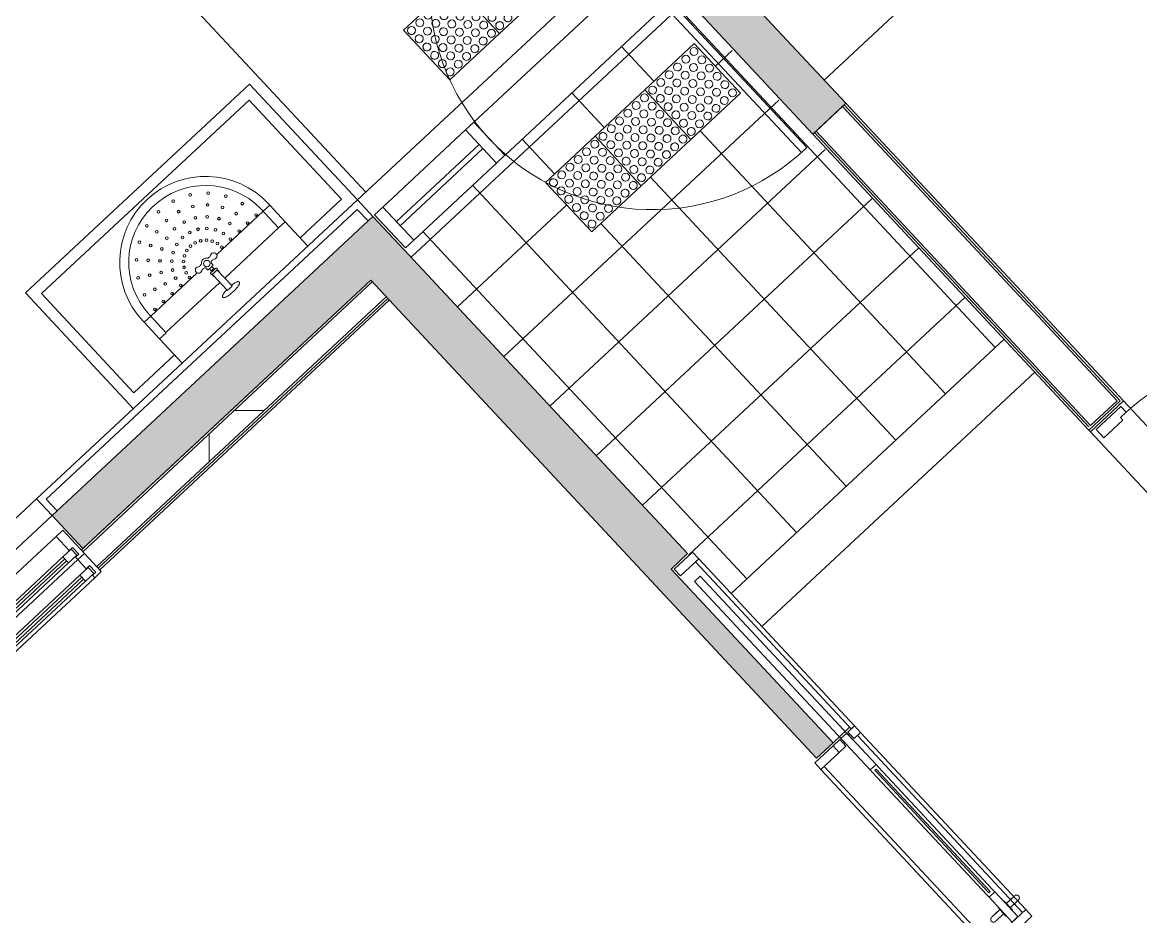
# Model space of a CAD drawing. Header units: millimetres. Extents: x -71377 to 516042, y -145869 to 441446.
# Drawn here: x 218744 to 223688, y 131312 to 135267 of the extents above; entities that cross this region are included whole.
import ezdxf

# ---------------------------------------------------------------- set-up
doc = ezdxf.new("R2010")
doc.units = ezdxf.units.MM
doc.header["$LTSCALE"] = 1000
for name, color, linetype, lineweight in [('A-door', 4, 'Continuous', 5), ('A-door-hdln', 8, 'Continuous', 5), ('A-ele-8', 8, 'Continuous', 5), ('A-fnsh', 5, 'Continuous', 5), ('A-fnsh-4', 4, 'Continuous', 5), ('A-furn', 6, 'Continuous', 5), ('A-glas', 5, 'Continuous', 5), ('A-glas-hdln', 8, 'Continuous', 5), ('A-hat', 251, 'Continuous', 5), ('A-insu', 251, 'Continuous', 5), ('A-wind', 4, 'Continuous', 5), ('A-wind-hdln', 8, 'Continuous', 5), ('A_cwall', 2, 'Continuous', 5), ('A_fnsh', 5, 'Continuous', 5), ('A_fnsh-4', 4, 'Continuous', 5), ('AA_점형블럭', 8, 'Continuous', 5)]:
    doc.layers.add(name, color=color, linetype=linetype, lineweight=lineweight)

# ---------------------------------------------------------------- blocks, each defined once
blk = doc.blocks.new('미닫이문_매립형__투시창 - _A_WD_22x22_5-6365886-지반층 배치도')
at = {"layer": 'A-door'}
for p, q in [((-1050, 120), (-1090, 120)), ((-1090, 120), (-1090, 10)), ((-40, 120), (-1050, 120)), ((-1050, 120), (-1050, 100)), ((-1050, 10), (-1050, 120)), ((-1050, 100), (-40, 100)), ((-40, 100), (-40, 120)), ((0, 120), (-40, 120)), ((-40, 120), (-40, 80)), ((0, 80), (0, 120)), ((1110, 120), (1070, 120)), ((1070, 120), (1070, -120)), ((1110, -120), (1110, 120)), ((-40, 80), (0, 80)), ((150, 73), (-40, 73)), ((-40, 73), (-40, 38)), ((150, 38), (150, 73)), ((165, 73), (150, 73)), ((150, 73), (150, 38)), ((920, 73), (905, 73)), ((1070, 73), (920, 73)), ((920, 73), (920, 38)), ((920, 38), (920, 73)), ((1070, 38), (1070, 73)), ((-1090, 10), (-1050, 10)), ((-40, 38), (150, 38)), ((0, 31), (-40, 31)), ((-40, 31), (-40, -9)), ((0, -9), (0, 31)), ((150, 38), (165, 38)), ((905, 38), (920, 38)), ((920, 38), (1070, 38)), ((-40, -9), (0, -9)), ((0, -9), (-40, -9)), ((-40, -9), (-40, -120)), ((0, -120), (0, -9)), ((-40, -120), (0, -120)), ((1070, -120), (1110, -120))]:
    blk.add_line(p, q, dxfattribs=at)
at = {"layer": 'A-door-hdln'}
for p, q in [((0, 120), (1070, 120)), ((-990, 73), (-990, 38)), ((0, 73), (-990, 73)), ((165, 73), (905, 73)), ((978.5, 75), (978.5, 73)), ((1031.5, 75), (978.5, 75)), ((1031.5, 75), (978.5, 75)), ((978.5, 75), (978.5, 73)), ((1031.5, 75), (978.5, 75)), ((1031.5, 75), (978.5, 75)), ((992.5, 75), (1005, 75)), ((992.5, 75), (1005, 75)), ((1005, 75), (1017.5, 75)), ((1005, 75), (1017.5, 75)), ((1031.5, 73), (1031.5, 75)), ((1031.5, 73), (1031.5, 75)), ((-990, 38), (0, 38)), ((905, 38), (165, 38)), ((978.5, 38), (978.5, 36)), ((978.5, 38), (978.5, 36)), ((978.5, 36), (1031.5, 36)), ((978.5, 36), (1031.5, 36)), ((978.5, 36), (1031.5, 36)), ((978.5, 36), (1031.5, 36)), ((1005, 36), (992.5, 36)), ((1005, 36), (992.5, 36)), ((1017.5, 36), (1005, 36)), ((1017.5, 36), (1005, 36)), ((1031.5, 36), (1031.5, 38)), ((1031.5, 36), (1031.5, 38)), ((0, -120), (1070, -120))]:
    blk.add_line(p, q, dxfattribs=at)
at = {"layer": 'A-door-hdln', "flags": 128}
for points in [[(992.5, 125), (992.5, 125.5), (992.5, 126), (992.6, 126.5), (992.7, 127), (992.7, 127.5), (992.9, 128), (993, 128.5), (993.1, 128.9), (993.3, 129.4), (993.5, 129.9), (993.7, 130.3), (993.9, 130.8), (994.2, 131.2), (994.4, 131.6), (994.7, 132.1), (995, 132.5), (995.3, 132.9), (995.6, 133.2), (995.9, 133.6), (996.3, 134), (996.7, 134.3), (997, 134.6), (997.4, 134.9), (997.8, 135.2), (998.2, 135.5), (998.7, 135.8), (999.1, 136), (999.6, 136.3), (1000, 136.5), (1000.5, 136.7), (1000.9, 136.8), (1001.4, 137), (1001.9, 137.1), (1002.4, 137.2), (1002.9, 137.3), (1003.4, 137.4), (1003.9, 137.4), (1004.4, 137.5), (1004.9, 137.5), (1005, 137.5)], [(992.5, 125), (992.5, 125), (992.5, 124.8), (992.5, 124.6), (992.5, 124.4), (992.5, 124), (992.5, 123.6), (992.5, 123.1), (992.5, 122.5), (992.5, 121.8), (992.5, 121.1), (992.5, 120.2), (992.5, 119.3), (992.5, 118.4), (992.5, 117.4), (992.5, 116.3), (992.5, 115.1), (992.5, 113.9), (992.5, 112.6), (992.5, 111.2), (992.5, 109.8), (992.5, 108.4), (992.5, 106.9), (992.5, 105.3), (992.5, 103.7), (992.5, 102), (992.5, 100.3), (992.5, 98.6), (992.5, 96.8), (992.5, 95), (992.5, 93.1), (992.5, 91.2), (992.5, 89.3), (992.5, 87.4), (992.5, 85.5), (992.5, 83.5), (992.5, 81.5), (992.5, 79.5), (992.5, 77.5), (992.5, 75.5), (992.5, 75)], [(992.5, 75), (992.5, 77), (992.5, 79), (992.5, 81), (992.5, 83), (992.5, 84.9), (992.5, 86.9), (992.5, 88.8), (992.5, 90.7), (992.5, 92.6), (992.5, 94.5), (992.5, 96.3), (992.5, 98.1), (992.5, 99.8), (992.5, 101.6), (992.5, 103.2), (992.5, 104.9), (992.5, 106.4), (992.5, 108), (992.5, 109.4), (992.5, 110.9), (992.5, 112.2), (992.5, 113.5), (992.5, 114.8), (992.5, 116), (992.5, 117.1), (992.5, 118.1), (992.5, 119.1), (992.5, 120), (992.5, 120.8), (992.5, 121.6), (992.5, 122.3), (992.5, 122.9), (992.5, 123.4), (992.5, 123.9), (992.5, 124.3), (992.5, 124.6), (992.5, 124.8), (992.5, 124.9), (992.5, 125)], [(1005, 137.5), (1005.5, 137.5), (1006, 137.5), (1006.5, 137.4), (1007, 137.3), (1007.5, 137.3), (1008, 137.1), (1008.5, 137), (1008.9, 136.9), (1009.4, 136.7), (1009.9, 136.5), (1010.3, 136.3), (1010.8, 136.1), (1011.2, 135.8), (1011.6, 135.6), (1012.1, 135.3), (1012.5, 135), (1012.9, 134.7), (1013.2, 134.4), (1013.6, 134.1), (1014, 133.7), (1014.3, 133.3), (1014.6, 133), (1014.9, 132.6), (1015.2, 132.2), (1015.5, 131.8), (1015.8, 131.3), (1016, 130.9), (1016.3, 130.4), (1016.5, 130), (1016.7, 129.5), (1016.8, 129.1), (1017, 128.6), (1017.1, 128.1), (1017.2, 127.6), (1017.3, 127.1), (1017.4, 126.6), (1017.4, 126.1), (1017.5, 125.6), (1017.5, 125.1), (1017.5, 125)], [(1017.5, 75), (1017.5, 77), (1017.5, 79), (1017.5, 81), (1017.5, 83), (1017.5, 84.9), (1017.5, 86.9), (1017.5, 88.8), (1017.5, 90.7), (1017.5, 92.6), (1017.5, 94.5), (1017.5, 96.3), (1017.5, 98.1), (1017.5, 99.8), (1017.5, 101.6), (1017.5, 103.2), (1017.5, 104.9), (1017.5, 106.4), (1017.5, 108), (1017.5, 109.4), (1017.5, 110.9), (1017.5, 112.2), (1017.5, 113.5), (1017.5, 114.8), (1017.5, 116), (1017.5, 117.1), (1017.5, 118.1), (1017.5, 119.1), (1017.5, 120), (1017.5, 120.8), (1017.5, 121.6), (1017.5, 122.3), (1017.5, 122.9), (1017.5, 123.4), (1017.5, 123.9), (1017.5, 124.3), (1017.5, 124.6), (1017.5, 124.8), (1017.5, 124.9), (1017.5, 125)], [(1017.5, 125), (1017.5, 125), (1017.5, 124.8), (1017.5, 124.6), (1017.5, 124.4), (1017.5, 124), (1017.5, 123.6), (1017.5, 123.1), (1017.5, 122.5), (1017.5, 121.8), (1017.5, 121.1), (1017.5, 120.2), (1017.5, 119.3), (1017.5, 118.4), (1017.5, 117.4), (1017.5, 116.3), (1017.5, 115.1), (1017.5, 113.9), (1017.5, 112.6), (1017.5, 111.2), (1017.5, 109.8), (1017.5, 108.4), (1017.5, 106.9), (1017.5, 105.3), (1017.5, 103.7), (1017.5, 102), (1017.5, 100.3), (1017.5, 98.6), (1017.5, 96.8), (1017.5, 95), (1017.5, 93.1), (1017.5, 91.2), (1017.5, 89.3), (1017.5, 87.4), (1017.5, 85.5), (1017.5, 83.5), (1017.5, 81.5), (1017.5, 79.5), (1017.5, 77.5), (1017.5, 75.5), (1017.5, 75)], [(992.5, -14), (992.5, -14), (992.5, -13.8), (992.5, -13.6), (992.5, -13.4), (992.5, -13), (992.5, -12.6), (992.5, -12.1), (992.5, -11.5), (992.5, -10.8), (992.5, -10.1), (992.5, -9.2), (992.5, -8.3), (992.5, -7.4), (992.5, -6.4), (992.5, -5.3), (992.5, -4.1), (992.5, -2.9), (992.5, -1.6), (992.5, -0.2), (992.5, 1.2), (992.5, 2.6), (992.5, 4.1), (992.5, 5.7), (992.5, 7.3), (992.5, 9), (992.5, 10.7), (992.5, 12.4), (992.5, 14.2), (992.5, 16), (992.5, 17.9), (992.5, 19.8), (992.5, 21.7), (992.5, 23.6), (992.5, 25.5), (992.5, 27.5), (992.5, 29.5), (992.5, 31.5), (992.5, 33.5), (992.5, 35.5), (992.5, 36)], [(992.5, 36), (992.5, 34), (992.5, 32), (992.5, 30), (992.5, 28), (992.5, 26.1), (992.5, 24.1), (992.5, 22.2), (992.5, 20.3), (992.5, 18.4), (992.5, 16.5), (992.5, 14.7), (992.5, 12.9), (992.5, 11.2), (992.5, 9.4), (992.5, 7.8), (992.5, 6.1), (992.5, 4.6), (992.5, 3), (992.5, 1.6), (992.5, 0.1), (992.5, -1.2), (992.5, -2.5), (992.5, -3.8), (992.5, -5), (992.5, -6.1), (992.5, -7.1), (992.5, -8.1), (992.5, -9), (992.5, -9.8), (992.5, -10.6), (992.5, -11.3), (992.5, -11.9), (992.5, -12.4), (992.5, -12.9), (992.5, -13.3), (992.5, -13.6), (992.5, -13.8), (992.5, -13.9), (992.5, -14)], [(1017.5, 36), (1017.5, 34), (1017.5, 32), (1017.5, 30), (1017.5, 28), (1017.5, 26.1), (1017.5, 24.1), (1017.5, 22.2), (1017.5, 20.3), (1017.5, 18.4), (1017.5, 16.5), (1017.5, 14.7), (1017.5, 12.9), (1017.5, 11.2), (1017.5, 9.4), (1017.5, 7.8), (1017.5, 6.1), (1017.5, 4.6), (1017.5, 3), (1017.5, 1.6), (1017.5, 0.1), (1017.5, -1.2), (1017.5, -2.5), (1017.5, -3.8), (1017.5, -5), (1017.5, -6.1), (1017.5, -7.1), (1017.5, -8.1), (1017.5, -9), (1017.5, -9.8), (1017.5, -10.6), (1017.5, -11.3), (1017.5, -11.9), (1017.5, -12.4), (1017.5, -12.9), (1017.5, -13.3), (1017.5, -13.6), (1017.5, -13.8), (1017.5, -13.9), (1017.5, -14)], [(1017.5, -14), (1017.5, -14), (1017.5, -13.8), (1017.5, -13.6), (1017.5, -13.4), (1017.5, -13), (1017.5, -12.6), (1017.5, -12.1), (1017.5, -11.5), (1017.5, -10.8), (1017.5, -10.1), (1017.5, -9.2), (1017.5, -8.3), (1017.5, -7.4), (1017.5, -6.4), (1017.5, -5.3), (1017.5, -4.1), (1017.5, -2.9), (1017.5, -1.6), (1017.5, -0.2), (1017.5, 1.2), (1017.5, 2.6), (1017.5, 4.1), (1017.5, 5.7), (1017.5, 7.3), (1017.5, 9), (1017.5, 10.7), (1017.5, 12.4), (1017.5, 14.2), (1017.5, 16), (1017.5, 17.9), (1017.5, 19.8), (1017.5, 21.7), (1017.5, 23.6), (1017.5, 25.5), (1017.5, 27.5), (1017.5, 29.5), (1017.5, 31.5), (1017.5, 33.5), (1017.5, 35.5), (1017.5, 36)], [(1005, -26.5), (1004.5, -26.5), (1004, -26.5), (1003.5, -26.4), (1003, -26.3), (1002.5, -26.3), (1002, -26.1), (1001.5, -26), (1001.1, -25.9), (1000.6, -25.7), (1000.1, -25.5), (999.7, -25.3), (999.2, -25.1), (998.8, -24.8), (998.4, -24.6), (997.9, -24.3), (997.5, -24), (997.1, -23.7), (996.8, -23.4), (996.4, -23.1), (996, -22.7), (995.7, -22.3), (995.4, -22), (995.1, -21.6), (994.8, -21.2), (994.5, -20.8), (994.2, -20.3), (994, -19.9), (993.7, -19.4), (993.5, -19), (993.3, -18.5), (993.2, -18.1), (993, -17.6), (992.9, -17.1), (992.8, -16.6), (992.7, -16.1), (992.6, -15.6), (992.6, -15.1), (992.5, -14.6), (992.5, -14.1), (992.5, -14)], [(1017.5, -14), (1017.5, -14.5), (1017.5, -15), (1017.4, -15.5), (1017.3, -16), (1017.3, -16.5), (1017.1, -17), (1017, -17.5), (1016.9, -17.9), (1016.7, -18.4), (1016.5, -18.9), (1016.3, -19.3), (1016.1, -19.8), (1015.8, -20.2), (1015.6, -20.6), (1015.3, -21.1), (1015, -21.5), (1014.7, -21.9), (1014.4, -22.2), (1014.1, -22.6), (1013.7, -23), (1013.3, -23.3), (1013, -23.6), (1012.6, -23.9), (1012.2, -24.2), (1011.8, -24.5), (1011.3, -24.8), (1010.9, -25), (1010.4, -25.3), (1010, -25.5), (1009.5, -25.7), (1009.1, -25.8), (1008.6, -26), (1008.1, -26.1), (1007.6, -26.2), (1007.1, -26.3), (1006.6, -26.4), (1006.1, -26.4), (1005.6, -26.5), (1005.1, -26.5), (1005, -26.5)]]:
    blk.add_lwpolyline(points, dxfattribs=at)
at = {"layer": 'A-glas-hdln'}
for p, q in [((165, 59.5), (905, 59.5)), ((165, 51.5), (165, 59.5)), ((905, 51.5), (165, 51.5)), ((905, 59.5), (905, 51.5))]:
    blk.add_line(p, q, dxfattribs=at)
blk = doc.blocks.new('미서기창__이중창_ - _A_PW_21X21-6456324-지반층 배치도')
at = {"layer": 'A-glas'}
for p, q in [((-970, 201), (-25, 201)), ((-970, 189), (-25, 189)), ((25, 161), (970, 161)), ((25, 149), (970, 149)), ((-970, 91), (-25, 91)), ((-970, 79), (-25, 79)), ((25, 51), (970, 51)), ((25, 39), (970, 39))]:
    blk.add_line(p, q, dxfattribs=at)
at = {"layer": 'A-wind'}
for p, q in [((-1050, 120), (-1050, 230)), ((-1050, 230), (-1010, 230)), ((-1010, 215), (-1030, 215)), ((-1030, 215), (-1030, 175)), ((-970, 213), (-1020, 213)), ((-1020, 213), (-1020, 177)), ((-1010, 230), (-1010, 215)), ((-970, 177), (-970, 213)), ((25, 213), (-25, 213)), ((-25, 213), (-25, 177)), ((25, 177), (25, 213)), ((1050, 230), (1010, 230)), ((1010, 230), (1010, 175)), ((1050, 120), (1050, 230)), ((-1030, 175), (-1010, 175)), ((-1020, 177), (-970, 177)), ((-1010, 175), (-1010, 120)), ((-25, 177), (25, 177)), ((25, 173), (-25, 173)), ((-25, 173), (-25, 137)), ((25, 137), (25, 173)), ((1020, 173), (970, 173)), ((970, 173), (970, 137)), ((1010, 175), (1030, 175)), ((1020, 137), (1020, 173)), ((1030, 175), (1030, 135)), ((-1010, 120), (-1050, 120)), ((-1050, 120), (-1050, -20)), ((-1030, 65), (-1030, 105)), ((-1030, 105), (-1010, 105)), ((-970, 103), (-1020, 103)), ((-1020, 103), (-1020, 67)), ((-1010, 105), (-1010, 120)), ((-970, 67), (-970, 103)), ((-25, 137), (25, 137)), ((25, 103), (-25, 103)), ((-25, 103), (-25, 67)), ((25, 67), (25, 103)), ((970, 137), (1020, 137)), ((1030, 135), (1010, 135)), ((1010, 135), (1010, 120)), ((1050, 120), (1010, 120)), ((1010, 120), (1010, 65)), ((1050, -20), (1050, 120)), ((-1010, 65), (-1030, 65)), ((-1020, 67), (-970, 67)), ((-1010, -20), (-1010, 65)), ((-25, 67), (25, 67)), ((25, 63), (-25, 63)), ((-25, 63), (-25, 27)), ((25, 27), (25, 63)), ((1020, 63), (970, 63)), ((970, 63), (970, 27)), ((1010, 65), (1030, 65)), ((1020, 27), (1020, 63)), ((1030, 65), (1030, 25)), ((-25, 27), (25, 27)), ((970, 27), (1020, 27)), ((1030, 25), (1010, 25)), ((1010, 25), (1010, -20)), ((-1050, -20), (-1010, -20)), ((1010, -20), (1050, -20))]:
    blk.add_line(p, q, dxfattribs=at)
at = {"layer": 'A-wind-hdln'}
for p, q in [((0, -120), (0, 330)), ((1010, 230), (-1010, 230)), ((-970, 213), (-25, 213)), ((-970, 177), (-25, 177)), ((25, 173), (970, 173)), ((1010, 120), (-1010, 120)), ((-970, 103), (-25, 103)), ((25, 137), (970, 137)), ((-970, 67), (-25, 67)), ((25, 63), (970, 63)), ((25, 27), (970, 27)), ((-1010, -20), (1010, -20))]:
    blk.add_line(p, q, dxfattribs=at)
blk = doc.blocks.new('외여닫이문 - _A_WD_9X21_씰없음_레버형_-7572535-지반층 배치도')
at = {"layer": 'A-door'}
for p, q in [((380, 75), (380, 905)), ((380, 905), (415, 905)), ((415, 75), (415, 905)), ((-415, 75), (-450, 75)), ((-450, 75), (-450, -75)), ((-415, 40), (-415, 75)), ((380, 75), (415, 75)), ((415, 75), (415, 40)), ((450, 75), (415, 75)), ((450, -75), (450, 75)), ((-400, 40), (-415, 40)), ((-400, -75), (-400, 40)), ((415, 40), (400, 40)), ((400, 40), (400, -75)), ((-450, -75), (-400, -75)), ((400, -75), (450, -75))]:
    blk.add_line(p, q, dxfattribs=at)
at = {"layer": 'A-door-hdln'}
blk.add_arc((415, 75), 830, 90, 180, dxfattribs=at)
blk = doc.blocks.new('시스템 패널 - 유리 패널-6299809-지반층 배치도')
at = {"layer": 'A-wind'}
for p, q in [((250, 12.5), (-250, 12.5)), ((-250, 12.5), (-250, -12.5)), ((250, -12.5), (250, 12.5)), ((-250, -12.5), (250, -12.5))]:
    blk.add_line(p, q, dxfattribs=at)
blk = doc.blocks.new('직사각형 멀리언 - 50 x 200mm-5989400-지반층 배치도')
at = {"layer": 'A-wind-hdln'}
for p, q in [((-42617.5, -132852.8), (-42251.8, -132511.8)), ((-42115.4, -132658.1), (-42481.1, -132999.1))]:
    blk.add_line(p, q, dxfattribs=at)
blk = doc.blocks.new('직사각형 멀리언 - 50 x 200mm-V65-지반층 배치도')
at = {"layer": 'A-wind'}
for p, q in [((-25, 100), (25, 100)), ((-25, -100), (-25, 100)), ((25, 100), (25, -100)), ((25, -100), (-25, -100))]:
    blk.add_line(p, q, dxfattribs=at)
blk = doc.blocks.new('커튼월_외여닫이문A - 커튼월_외여닫이문A-6299811-지반층 배치도')
at = {"layer": 'A-door'}
for p, q in [((467.3, -985.5), (467.3, 985.4)), ((500, -985.5), (500, 985.5))]:
    blk.add_line(p, q, dxfattribs=at)
at = {"layer": 'A-door-hdln'}
for p, q in [((500, 985.5), (467.3, 985.5)), ((467.3, 0), (500, 0)), ((500, -985.5), (467.3, -985.5))]:
    blk.add_line(p, q, dxfattribs=at)
for start, end in [(89.1629, 180), (180, 270.8371)]:
    blk.add_arc((485.6, 0), 985.6, start, end, dxfattribs=at)
blk = doc.blocks.new('직사각형 멀리언 - 50 x 200mm-6299807-지반층 배치도')
at = {"layer": 'A-wind-hdln'}
for p, q in [((-76459.1, -198697.7), (-75497.8, -198973.3)), ((-75552.9, -199165.6), (-76514.2, -198890))]:
    blk.add_line(p, q, dxfattribs=at)
blk = doc.blocks.new('점자블럭_원형_개수_ - 점자블럭_원형_개수_-V10-지반층 배치도')
at = {"layer": 'AA_점형블럭'}
for p, q in [((300, 300), (0, 300)), ((0, 300), (0, 0)), ((300, 0), (300, 300)), ((600, 300), (300, 300)), ((300, 300), (300, 0)), ((600, 0), (600, 300)), ((900, 300), (600, 300)), ((600, 300), (600, 0)), ((900, 0), (900, 300)), ((0, 0), (300, 0)), ((300, 0), (600, 0)), ((600, 0), (900, 0))]:
    blk.add_line(p, q, dxfattribs=at)
for centre, start, end in [((25, 275), 360, 180), ((25, 275), 45, 180), ((25, 275), 360, 180), ((25, 275), 45, 180), ((25, 275), 180, 360), ((25, 275), 180, 225), ((25, 275), 180, 360), ((25, 275), 180, 225), ((25, 275), 255, 330), ((25, 275), 255, 330), ((75, 275), 0, 180), ((75, 275), 0, 180), ((75, 275), 0, 180), ((75, 275), 0, 180), ((75, 275), 180, 360), ((75, 275), 180, 360), ((75, 275), 180, 360), ((75, 275), 180, 360), ((125, 275), 0, 180), ((125, 275), 0, 180), ((125, 275), 360, 180), ((125, 275), 0, 180), ((125, 275), 180, 360), ((125, 275), 180, 360), ((125, 275), 180, 360), ((125, 275), 180, 360), ((175, 275), 360, 180), ((175, 275), 0, 180), ((175, 275), 360, 180), ((175, 275), 0, 180), ((175, 275), 180, 360), ((175, 275), 180, 360), ((175, 275), 180, 360), ((175, 275), 180, 360), ((225, 275), 360, 180), ((225, 275), 0, 180), ((225, 275), 360, 180), ((225, 275), 0, 180), ((225, 275), 180, 360), ((225, 275), 180, 360), ((225, 275), 180, 360), ((225, 275), 180, 360), ((275, 275), 0, 180), ((275, 275), 0, 180), ((275, 275), 360, 180), ((275, 275), 0, 180), ((275, 275), 180, 360), ((275, 275), 180, 360), ((275, 275), 180, 360), ((275, 275), 180, 360), ((325, 275), 360, 180), ((325, 275), 0, 180), ((325, 275), 0, 180), ((325, 275), 0, 180), ((325, 275), 180, 360), ((325, 275), 180, 360), ((325, 275), 180, 360), ((325, 275), 180, 360), ((375, 275), 0, 180), ((375, 275), 0, 180), ((375, 275), 0, 180), ((375, 275), 0, 180), ((375, 275), 180, 360), ((375, 275), 180, 360), ((375, 275), 180, 360), ((375, 275), 180, 360), ((425, 275), 0, 180), ((425, 275), 0, 180), ((425, 275), 360, 180), ((425, 275), 0, 180), ((425, 275), 180, 360), ((425, 275), 180, 360), ((425, 275), 180, 360), ((425, 275), 180, 360), ((475, 275), 0, 180), ((475, 275), 0, 180), ((475, 275), 360, 180), ((475, 275), 360, 180), ((475, 275), 180, 360), ((475, 275), 180, 360), ((475, 275), 180, 360), ((475, 275), 180, 360), ((525, 275), 0, 180), ((525, 275), 0, 180), ((525, 275), 360, 180), ((525, 275), 0, 180), ((525, 275), 180, 360), ((525, 275), 180, 360), ((525, 275), 180, 360), ((525, 275), 180, 360), ((575, 275), 0, 180), ((575, 275), 0, 180), ((575, 275), 360, 180), ((575, 275), 0, 180), ((575, 275), 180, 360), ((575, 275), 180, 360), ((575, 275), 180, 360), ((575, 275), 180, 360), ((625, 275), 360, 180), ((625, 275), 0, 180), ((625, 275), 360, 180), ((625, 275), 0, 180), ((625, 275), 180, 360), ((625, 275), 180, 195), ((625, 275), 180, 360), ((625, 275), 180, 195), ((625, 275), 255, 360), ((625, 275), 255, 360), ((675, 275), 0, 180), ((675, 275), 0, 180), ((675, 275), 0, 180), ((675, 275), 0, 180), ((675, 275), 180, 360), ((675, 275), 180, 360), ((675, 275), 180, 360), ((675, 275), 180, 360), ((725, 275), 0, 180), ((725, 275), 0, 180), ((725, 275), 360, 180), ((725, 275), 360, 180), ((725, 275), 180, 360), ((725, 275), 180, 360), ((725, 275), 180, 360), ((725, 275), 180, 360), ((775, 275), 360, 180), ((775, 275), 0, 180), ((775, 275), 360, 180), ((775, 275), 0, 180), ((775, 275), 180, 360), ((775, 275), 180, 360), ((775, 275), 180, 360), ((775, 275), 180, 360), ((825, 275), 360, 180), ((825, 275), 360, 180), ((825, 275), 0, 180), ((825, 275), 0, 180), ((825, 275), 180, 360), ((825, 275), 180, 360), ((825, 275), 180, 360), ((825, 275), 180, 360), ((875, 275), 0, 180), ((875, 275), 0, 180), ((875, 275), 0, 180), ((875, 275), 0, 180), ((875, 275), 180, 360), ((875, 275), 180, 360), ((875, 275), 180, 360), ((875, 275), 180, 360), ((25, 225), 360, 180), ((25, 225), 45, 180), ((25, 225), 0, 180), ((25, 225), 45, 180), ((25, 225), 180, 360), ((25, 225), 180, 225), ((25, 225), 180, 360), ((25, 225), 180, 225), ((25, 225), 255, 330), ((25, 225), 255, 330), ((75, 225), 0, 180), ((75, 225), 0, 180), ((75, 225), 0, 180), ((75, 225), 0, 180), ((75, 225), 180, 360), ((75, 225), 180, 360), ((75, 225), 180, 360), ((75, 225), 180, 360), ((125, 225), 360, 180), ((125, 225), 0, 180), ((125, 225), 360, 180), ((125, 225), 0, 180), ((125, 225), 180, 360), ((125, 225), 180, 360), ((125, 225), 180, 360), ((125, 225), 180, 360), ((175, 225), 360, 180), ((175, 225), 0, 180), ((175, 225), 360, 180), ((175, 225), 0, 180), ((175, 225), 180, 360), ((175, 225), 180, 360), ((175, 225), 180, 360), ((175, 225), 180, 360), ((225, 225), 0, 180), ((225, 225), 0, 180), ((225, 225), 360, 180), ((225, 225), 0, 180), ((225, 225), 180, 360), ((225, 225), 180, 360), ((225, 225), 180, 360), ((225, 225), 180, 360), ((275, 225), 360, 180), ((275, 225), 0, 180), ((275, 225), 360, 180), ((275, 225), 0, 180), ((275, 225), 180, 360), ((275, 225), 180, 360), ((275, 225), 180, 360), ((275, 225), 180, 360), ((325, 225), 360, 180), ((325, 225), 0, 180), ((325, 225), 360, 180), ((325, 225), 0, 180), ((325, 225), 180, 360), ((325, 225), 180, 360), ((325, 225), 180, 360), ((325, 225), 180, 360), ((375, 225), 360, 180), ((375, 225), 0, 180), ((375, 225), 0, 180), ((375, 225), 0, 180), ((375, 225), 180, 360), ((375, 225), 180, 360), ((375, 225), 180, 360), ((375, 225), 180, 360), ((425, 225), 0, 180), ((425, 225), 0, 180), ((425, 225), 0, 180), ((425, 225), 0, 180), ((425, 225), 180, 360), ((425, 225), 180, 360), ((425, 225), 180, 360), ((425, 225), 180, 360), ((475, 225), 360, 180), ((475, 225), 0, 180), ((475, 225), 0, 180), ((475, 225), 0, 180), ((475, 225), 180, 360), ((475, 225), 180, 360), ((475, 225), 180, 360), ((475, 225), 180, 360), ((525, 225), 360, 180), ((525, 225), 0, 180), ((525, 225), 360, 180), ((525, 225), 0, 180), ((525, 225), 180, 360), ((525, 225), 180, 360), ((525, 225), 180, 360), ((525, 225), 180, 360), ((575, 225), 360, 180), ((575, 225), 0, 180), ((575, 225), 0, 180), ((575, 225), 0, 180), ((575, 225), 180, 360), ((575, 225), 180, 360), ((575, 225), 180, 360), ((575, 225), 180, 360), ((625, 225), 0, 180), ((625, 225), 0, 180), ((625, 225), 0, 180), ((625, 225), 0, 180), ((625, 225), 180, 360), ((625, 225), 180, 195), ((625, 225), 180, 360), ((625, 225), 180, 195), ((625, 225), 255, 360), ((625, 225), 255, 360), ((675, 225), 0, 180), ((675, 225), 0, 180), ((675, 225), 0, 180), ((675, 225), 0, 180), ((675, 225), 180, 360), ((675, 225), 180, 360), ((675, 225), 180, 360), ((675, 225), 180, 360), ((725, 225), 0, 180), ((725, 225), 0, 180), ((725, 225), 360, 180), ((725, 225), 0, 180), ((725, 225), 180, 360), ((725, 225), 180, 360), ((725, 225), 180, 360), ((725, 225), 180, 360), ((775, 225), 0, 180), ((775, 225), 0, 180), ((775, 225), 360, 180), ((775, 225), 0, 180), ((775, 225), 180, 360), ((775, 225), 180, 360), ((775, 225), 180, 360), ((775, 225), 180, 0), ((825, 225), 360, 180), ((825, 225), 0, 180), ((825, 225), 360, 180), ((825, 225), 0, 180), ((825, 225), 180, 360), ((825, 225), 180, 360), ((825, 225), 180, 360), ((825, 225), 180, 360), ((875, 225), 0, 180), ((875, 225), 0, 180), ((875, 225), 0, 180), ((875, 225), 0, 180), ((875, 225), 180, 360), ((875, 225), 180, 360), ((875, 225), 180, 360), ((875, 225), 180, 360), ((25, 175), 360, 180), ((25, 175), 45, 180), ((25, 175), 360, 180), ((25, 175), 45, 180), ((25, 175), 180, 360), ((25, 175), 180, 225), ((25, 175), 180, 360), ((25, 175), 180, 225), ((25, 175), 255, 330), ((25, 175), 255, 330), ((75, 175), 0, 180), ((75, 175), 0, 180), ((75, 175), 0, 180), ((75, 175), 0, 180), ((75, 175), 180, 360), ((75, 175), 180, 360), ((75, 175), 180, 360), ((75, 175), 180, 360), ((125, 175), 360, 180), ((125, 175), 0, 180), ((125, 175), 360, 180), ((125, 175), 0, 180), ((125, 175), 180, 360), ((125, 175), 180, 360), ((125, 175), 180, 360), ((125, 175), 180, 360), ((175, 175), 360, 180), ((175, 175), 0, 180), ((175, 175), 360, 180), ((175, 175), 0, 180), ((175, 175), 180, 360), ((175, 175), 180, 360), ((175, 175), 180, 360), ((175, 175), 180, 360), ((225, 175), 360, 180), ((225, 175), 0, 180), ((225, 175), 360, 180), ((225, 175), 0, 180), ((225, 175), 180, 360), ((225, 175), 180, 360), ((225, 175), 180, 360), ((225, 175), 180, 360), ((275, 175), 360, 180), ((275, 175), 0, 180), ((275, 175), 0, 180), ((275, 175), 0, 180), ((275, 175), 180, 360), ((275, 175), 180, 360), ((275, 175), 180, 360), ((275, 175), 180, 360), ((325, 175), 0, 180), ((325, 175), 0, 180), ((325, 175), 0, 180), ((325, 175), 0, 180), ((325, 175), 180, 360), ((325, 175), 180, 360), ((325, 175), 180, 360), ((325, 175), 180, 360), ((375, 175), 0, 180), ((375, 175), 0, 180), ((375, 175), 0, 180), ((375, 175), 0, 180), ((375, 175), 180, 360), ((375, 175), 180, 360), ((375, 175), 180, 360), ((375, 175), 180, 360), ((425, 175), 0, 180), ((425, 175), 0, 180), ((425, 175), 360, 180), ((425, 175), 0, 180), ((425, 175), 180, 360), ((425, 175), 180, 360), ((425, 175), 180, 360), ((425, 175), 180, 360), ((475, 175), 0, 180), ((475, 175), 0, 180), ((475, 175), 360, 180), ((475, 175), 0, 180), ((475, 175), 180, 360), ((475, 175), 180, 360), ((475, 175), 180, 360), ((475, 175), 180, 360), ((525, 175), 360, 180), ((525, 175), 0, 180), ((525, 175), 0, 180), ((525, 175), 0, 180), ((525, 175), 180, 360), ((525, 175), 180, 360), ((525, 175), 180, 360), ((525, 175), 180, 360), ((575, 175), 360, 180), ((575, 175), 0, 180), ((575, 175), 0, 180), ((575, 175), 0, 180), ((575, 175), 180, 360), ((575, 175), 180, 360), ((575, 175), 180, 360), ((575, 175), 180, 360), ((625, 175), 360, 180), ((625, 175), 0, 180), ((625, 175), 0, 180), ((625, 175), 0, 180), ((625, 175), 180, 360), ((625, 175), 180, 195), ((625, 175), 180, 360), ((625, 175), 180, 195), ((625, 175), 255, 360), ((625, 175), 255, 360), ((675, 175), 0, 180), ((675, 175), 0, 180), ((675, 175), 360, 180), ((675, 175), 0, 180), ((675, 175), 180, 360), ((675, 175), 180, 360), ((675, 175), 180, 360), ((675, 175), 180, 360), ((725, 175), 0, 180), ((725, 175), 0, 180), ((725, 175), 0, 180), ((725, 175), 0, 180), ((725, 175), 180, 360), ((725, 175), 180, 360), ((725, 175), 180, 360), ((725, 175), 180, 360), ((775, 175), 0, 180), ((775, 175), 0, 180), ((775, 175), 360, 180), ((775, 175), 360, 180), ((775, 175), 180, 360), ((775, 175), 180, 360), ((775, 175), 180, 360), ((775, 175), 180, 360), ((825, 175), 360, 180), ((825, 175), 0, 180), ((825, 175), 0, 180), ((825, 175), 0, 180), ((825, 175), 180, 360), ((825, 175), 180, 360), ((825, 175), 180, 360), ((825, 175), 180, 360), ((875, 175), 0, 180), ((875, 175), 0, 180), ((875, 175), 0, 180), ((875, 175), 0, 180), ((875, 175), 180, 360), ((875, 175), 180, 360), ((875, 175), 180, 360), ((875, 175), 180, 360), ((25, 125), 360, 180), ((25, 125), 0, 180), ((25, 125), 360, 180), ((25, 125), 0, 180), ((25, 125), 180, 360), ((25, 125), 180, 240), ((25, 125), 180, 360), ((25, 125), 180, 240), ((25, 125), 270, 345), ((25, 125), 270, 345), ((75, 125), 360, 180), ((75, 125), 0, 180), ((75, 125), 0, 180), ((75, 125), 0, 180), ((75, 125), 180, 360), ((75, 125), 180, 360), ((75, 125), 180, 360), ((75, 125), 180, 360), ((125, 125), 360, 180), ((125, 125), 0, 180), ((125, 125), 360, 180), ((125, 125), 0, 180), ((125, 125), 180, 360), ((125, 125), 180, 360), ((125, 125), 180, 360), ((125, 125), 180, 360), ((175, 125), 360, 180), ((175, 125), 0, 180), ((175, 125), 360, 180), ((175, 125), 0, 180), ((175, 125), 180, 360), ((175, 125), 180, 360), ((175, 125), 180, 360), ((175, 125), 180, 360), ((225, 125), 360, 180), ((225, 125), 0, 180), ((225, 125), 360, 180), ((225, 125), 0, 180), ((225, 125), 180, 360), ((225, 125), 180, 360), ((225, 125), 180, 360), ((225, 125), 180, 360), ((275, 125), 0, 180), ((275, 125), 0, 180), ((275, 125), 360, 180), ((275, 125), 0, 180), ((275, 125), 180, 360), ((275, 125), 180, 360), ((275, 125), 180, 360), ((275, 125), 180, 360), ((325, 125), 0, 180), ((325, 125), 15, 180), ((325, 125), 360, 180), ((325, 125), 15, 180), ((325, 125), 180, 360), ((325, 125), 180, 270), ((325, 125), 180, 360), ((325, 125), 180, 270), ((325, 125), 300, 330), ((325, 125), 300, 330), ((375, 125), 0, 180), ((375, 125), 15, 180), ((375, 125), 360, 180), ((375, 125), 15, 180), ((375, 125), 180, 360), ((375, 125), 180, 270), ((375, 125), 180, 360), ((375, 125), 180, 270), ((375, 125), 300, 330), ((375, 125), 300, 330), ((425, 125), 0, 180), ((425, 125), 15, 180), ((425, 125), 0, 180), ((425, 125), 15, 180), ((425, 125), 180, 360), ((425, 125), 180, 270), ((425, 125), 180, 360), ((425, 125), 180, 270), ((425, 125), 300, 330), ((425, 125), 300, 330), ((475, 125), 360, 180), ((475, 125), 15, 180), ((475, 125), 360, 180), ((475, 125), 15, 180), ((475, 125), 180, 360), ((475, 125), 180, 270), ((475, 125), 180, 360), ((475, 125), 180, 270), ((475, 125), 300, 330), ((475, 125), 300, 330), ((525, 125), 0, 180), ((525, 125), 15, 180), ((525, 125), 0, 180), ((525, 125), 15, 180), ((525, 125), 180, 360), ((525, 125), 180, 270), ((525, 125), 180, 360), ((525, 125), 180, 270), ((525, 125), 300, 330), ((525, 125), 300, 330), ((575, 125), 0, 180), ((575, 125), 15, 180), ((575, 125), 360, 180), ((575, 125), 15, 180), ((575, 125), 180, 360), ((575, 125), 180, 270), ((575, 125), 180, 360), ((575, 125), 180, 270), ((575, 125), 300, 330), ((575, 125), 300, 330), ((625, 125), 0, 180), ((625, 125), 0, 180), ((625, 125), 180, 360), ((625, 125), 180, 360), ((625, 125), 195, 360), ((625, 125), 195, 360), ((625, 125), 120, 150), ((625, 125), 120, 150), ((625, 125), 0, 105), ((625, 125), 0, 105), ((675, 125), 0, 180), ((675, 125), 0, 180), ((675, 125), 360, 180), ((675, 125), 0, 180), ((675, 125), 180, 360), ((675, 125), 180, 360), ((675, 125), 180, 360), ((675, 125), 180, 360), ((725, 125), 360, 180), ((725, 125), 0, 180), ((725, 125), 360, 180), ((725, 125), 0, 180), ((725, 125), 180, 360), ((725, 125), 180, 360), ((725, 125), 180, 360), ((725, 125), 180, 360), ((775, 125), 0, 180), ((775, 125), 0, 180), ((775, 125), 0, 180), ((775, 125), 0, 180), ((775, 125), 180, 360), ((775, 125), 180, 360), ((775, 125), 180, 360), ((775, 125), 180, 360), ((825, 125), 360, 180), ((825, 125), 0, 180), ((825, 125), 360, 180), ((825, 125), 0, 180), ((825, 125), 180, 360), ((825, 125), 180, 360), ((825, 125), 180, 360), ((825, 125), 180, 360), ((875, 125), 360, 180), ((875, 125), 360, 180), ((875, 125), 0, 180), ((875, 125), 0, 180), ((875, 125), 180, 360), ((875, 125), 180, 360), ((875, 125), 180, 360), ((875, 125), 180, 360), ((25, 75), 360, 180), ((25, 75), 0, 180), ((25, 75), 360, 180), ((25, 75), 0, 180), ((25, 75), 180, 360), ((25, 75), 180, 345), ((25, 75), 180, 360), ((25, 75), 180, 345), ((75, 75), 360, 180), ((75, 75), 0, 180), ((75, 75), 360, 180), ((75, 75), 0, 180), ((75, 75), 180, 360), ((75, 75), 180, 360), ((75, 75), 180, 360), ((75, 75), 180, 360), ((125, 75), 360, 180), ((125, 75), 0, 180), ((125, 75), 360, 180), ((125, 75), 0, 180), ((125, 75), 180, 360), ((125, 75), 180, 360), ((125, 75), 180, 360), ((125, 75), 180, 360), ((175, 75), 360, 180), ((175, 75), 0, 180), ((175, 75), 360, 180), ((175, 75), 0, 180), ((175, 75), 180, 360), ((175, 75), 180, 360), ((175, 75), 180, 360), ((175, 75), 180, 360), ((225, 75), 0, 180), ((225, 75), 0, 180), ((225, 75), 360, 180), ((225, 75), 0, 180), ((225, 75), 180, 360), ((225, 75), 180, 360), ((225, 75), 180, 360), ((225, 75), 180, 360), ((275, 75), 0, 180), ((275, 75), 0, 180), ((275, 75), 360, 180), ((275, 75), 0, 180), ((275, 75), 180, 360), ((275, 75), 180, 360), ((275, 75), 180, 360), ((275, 75), 180, 360), ((325, 75), 360, 180), ((325, 75), 15, 180), ((325, 75), 0, 180), ((325, 75), 15, 180), ((325, 75), 180, 360), ((325, 75), 180, 270), ((325, 75), 180, 360), ((325, 75), 180, 270), ((325, 75), 300, 330), ((325, 75), 300, 330), ((375, 75), 360, 180), ((375, 75), 15, 180), ((375, 75), 360, 180), ((375, 75), 15, 180), ((375, 75), 180, 360), ((375, 75), 180, 270), ((375, 75), 180, 360), ((375, 75), 180, 270), ((375, 75), 300, 330), ((375, 75), 300, 330), ((425, 75), 0, 180), ((425, 75), 15, 180), ((425, 75), 0, 180), ((425, 75), 15, 180), ((425, 75), 180, 360), ((425, 75), 180, 270), ((425, 75), 180, 360), ((425, 75), 180, 270), ((425, 75), 300, 330), ((425, 75), 300, 330), ((475, 75), 0, 180), ((475, 75), 15, 180), ((475, 75), 360, 180), ((475, 75), 15, 180), ((475, 75), 180, 360), ((475, 75), 180, 270), ((475, 75), 180, 360), ((475, 75), 180, 270), ((475, 75), 300, 330), ((475, 75), 300, 330), ((525, 75), 0, 180), ((525, 75), 15, 180), ((525, 75), 0, 180), ((525, 75), 15, 180), ((525, 75), 180, 360), ((525, 75), 180, 270), ((525, 75), 180, 360), ((525, 75), 180, 270), ((525, 75), 300, 330), ((525, 75), 300, 330), ((575, 75), 0, 180), ((575, 75), 15, 180), ((575, 75), 0, 180), ((575, 75), 15, 180), ((575, 75), 180, 360), ((575, 75), 180, 270), ((575, 75), 180, 360), ((575, 75), 180, 270), ((575, 75), 300, 330), ((575, 75), 300, 330), ((625, 75), 360, 180), ((625, 75), 0, 180), ((625, 75), 180, 360), ((625, 75), 180, 360), ((625, 75), 195, 360), ((625, 75), 195, 360), ((625, 75), 120, 150), ((625, 75), 120, 150), ((625, 75), 0, 105), ((625, 75), 0, 105), ((675, 75), 0, 180), ((675, 75), 0, 180), ((675, 75), 0, 180), ((675, 75), 0, 180), ((675, 75), 180, 360), ((675, 75), 180, 360), ((675, 75), 180, 360), ((675, 75), 180, 360), ((725, 75), 0, 180), ((725, 75), 0, 180), ((725, 75), 0, 180), ((725, 75), 0, 180), ((725, 75), 180, 360), ((725, 75), 180, 360), ((725, 75), 180, 360), ((725, 75), 180, 360), ((775, 75), 0, 180), ((775, 75), 0, 180), ((775, 75), 0, 180), ((775, 75), 0, 180), ((775, 75), 180, 360), ((775, 75), 180, 360), ((775, 75), 180, 360), ((775, 75), 180, 360), ((825, 75), 0, 180), ((825, 75), 0, 180), ((825, 75), 360, 180), ((825, 75), 0, 180), ((825, 75), 180, 360), ((825, 75), 180, 360), ((825, 75), 180, 360), ((825, 75), 180, 360), ((875, 75), 360, 180), ((875, 75), 360, 180), ((875, 75), 360, 180), ((875, 75), 0, 180), ((875, 75), 180, 360), ((875, 75), 180, 360), ((875, 75), 180, 360), ((875, 75), 180, 360), ((25, 25), 360, 180), ((25, 25), 0, 180), ((25, 25), 360, 180), ((25, 25), 0, 180), ((25, 25), 180, 360), ((25, 25), 180, 360), ((25, 25), 180, 360), ((25, 25), 180, 360), ((75, 25), 360, 180), ((75, 25), 0, 180), ((75, 25), 0, 180), ((75, 25), 0, 180), ((75, 25), 180, 360), ((75, 25), 180, 360), ((75, 25), 180, 360), ((75, 25), 180, 360), ((125, 25), 360, 180), ((125, 25), 0, 180), ((125, 25), 360, 180), ((125, 25), 0, 180), ((125, 25), 180, 360), ((125, 25), 180, 360), ((125, 25), 180, 360), ((125, 25), 180, 360), ((175, 25), 360, 180), ((175, 25), 360, 180), ((175, 25), 180, 360), ((175, 25), 180, 360), ((175, 25), 120, 150), ((175, 25), 120, 150), ((175, 25), 210, 360), ((175, 25), 210, 360), ((175, 25), 0, 60), ((175, 25), 0, 60), ((225, 25), 360, 180), ((225, 25), 360, 180), ((225, 25), 180, 360), ((225, 25), 180, 360), ((225, 25), 120, 150), ((225, 25), 120, 150), ((225, 25), 210, 360), ((225, 25), 210, 360), ((225, 25), 0, 60), ((225, 25), 0, 60), ((275, 25), 0, 180), ((275, 25), 0, 180), ((275, 25), 180, 360), ((275, 25), 180, 360), ((275, 25), 120, 150), ((275, 25), 120, 150), ((275, 25), 210, 360), ((275, 25), 210, 360), ((275, 25), 0, 60), ((275, 25), 0, 60), ((325, 25), 360, 180), ((325, 25), 15, 180), ((325, 25), 360, 180), ((325, 25), 15, 180), ((325, 25), 180, 360), ((325, 25), 180, 270), ((325, 25), 180, 360), ((325, 25), 180, 270), ((325, 25), 300, 330), ((325, 25), 300, 330), ((375, 25), 0, 180), ((375, 25), 15, 180), ((375, 25), 0, 180), ((375, 25), 15, 180), ((375, 25), 180, 360), ((375, 25), 180, 270), ((375, 25), 180, 360), ((375, 25), 180, 270), ((375, 25), 300, 330), ((375, 25), 300, 330), ((425, 25), 0, 180), ((425, 25), 15, 180), ((425, 25), 0, 180), ((425, 25), 15, 180), ((425, 25), 180, 360), ((425, 25), 180, 270), ((425, 25), 180, 360), ((425, 25), 180, 270), ((425, 25), 300, 330), ((425, 25), 300, 330), ((475, 25), 360, 180), ((475, 25), 15, 180), ((475, 25), 360, 180), ((475, 25), 15, 180), ((475, 25), 180, 360), ((475, 25), 180, 270), ((475, 25), 180, 360), ((475, 25), 180, 270), ((475, 25), 300, 330), ((475, 25), 300, 330), ((525, 25), 360, 180), ((525, 25), 15, 180), ((525, 25), 360, 180), ((525, 25), 15, 180), ((525, 25), 180, 360), ((525, 25), 180, 270), ((525, 25), 180, 360), ((525, 25), 180, 270), ((525, 25), 300, 330), ((525, 25), 300, 330), ((575, 25), 0, 180), ((575, 25), 15, 180), ((575, 25), 0, 180), ((575, 25), 15, 180), ((575, 25), 180, 360), ((575, 25), 180, 270), ((575, 25), 180, 360), ((575, 25), 180, 270), ((575, 25), 300, 330), ((575, 25), 300, 330), ((625, 25), 0, 180), ((625, 25), 0, 180), ((625, 25), 120, 180), ((625, 25), 120, 180), ((625, 25), 180, 360), ((625, 25), 180, 195), ((625, 25), 180, 360), ((625, 25), 180, 195), ((625, 25), 240, 360), ((625, 25), 240, 360), ((625, 25), 0, 105), ((625, 25), 0, 105), ((675, 25), 0, 180), ((675, 25), 0, 180), ((675, 25), 0, 180), ((675, 25), 0, 180), ((675, 25), 180, 360), ((675, 25), 180, 360), ((675, 25), 180, 360), ((675, 25), 180, 360), ((725, 25), 360, 180), ((725, 25), 0, 180), ((725, 25), 0, 180), ((725, 25), 0, 180), ((725, 25), 180, 360), ((725, 25), 180, 360), ((725, 25), 180, 360), ((725, 25), 180, 360), ((775, 25), 360, 180), ((775, 25), 0, 180), ((775, 25), 0, 180), ((775, 25), 0, 180), ((775, 25), 180, 360), ((775, 25), 180, 360), ((775, 25), 180, 360), ((775, 25), 180, 0), ((825, 25), 0, 180), ((825, 25), 0, 180), ((825, 25), 0, 180), ((825, 25), 0, 180), ((825, 25), 180, 360), ((825, 25), 180, 360), ((825, 25), 180, 360), ((825, 25), 180, 360), ((875, 25), 0, 180), ((875, 25), 0, 180), ((875, 25), 360, 180), ((875, 25), 0, 180), ((875, 25), 180, 360), ((875, 25), 180, 360), ((875, 25), 180, 360), ((875, 25), 180, 360)]:
    blk.add_arc(centre, 17.5, start, end, dxfattribs=at)
blk = doc.blocks.new('가구_주방_어린이집_ - 가구_주방_어린이집_-6465446-지반층 배치도')
at = {"layer": 'A-furn'}
blk.add_line((600, 3575), (600, 0), dxfattribs=at)
blk = doc.blocks.new('가구_야외수전_어린이집_ - 가구_야외수전_어린이집_-6515231-지반층 배치도')
at = {"layer": 'A-furn'}
for p, q in [((0, 0), (0, 700)), ((0, 700), (1355, 700)), ((1355, 700), (1355, 0)), ((50, 50), (50, 650)), ((50, 650), (1305, 650)), ((1305, 650), (1305, 50)), ((295, 247.4), (295, 255.7)), ((335, 247.4), (295, 247.4)), ((295, 147.4), (295, 247.4)), ((335, 255.7), (335, 147.4)), ((615.7, 247.4), (335, 247.4)), ((374, 252.4), (364, 252.4)), ((426, 252.4), (416, 252.4)), ((478, 252.4), (468, 252.4)), ((530, 252.4), (520, 252.4)), ((582, 252.4), (572, 252.4)), ((645.3, 261.3), (648.1, 261.3)), ((701.8, 261.3), (704.7, 261.3)), ((1014.9, 247.4), (734.3, 247.4)), ((778, 252.4), (768, 252.4)), ((830, 252.4), (820, 252.4)), ((882, 252.4), (872, 252.4)), ((934, 252.4), (924, 252.4)), ((986, 252.4), (976, 252.4)), ((1014.9, 147.4), (1014.9, 264)), ((1055, 247.4), (1014.9, 247.4)), ((1055, 255.7), (1055, 247.4)), ((1055, 247.4), (1055, 147.4)), ((648.2, 242.7), (645.4, 242.7)), ((656.8, 201), (656.8, 203.3)), ((658.9, 224.5), (658.9, 237.9)), ((663.6, 206.5), (667.7, 211.3)), ((667.7, 211.3), (667.7, 223.3)), ((682.3, 223.3), (682.3, 211.3)), ((682.3, 211.3), (686.4, 206.5)), ((691.1, 237.9), (691.1, 224.5)), ((693.2, 203.3), (693.2, 201)), ((704.7, 242.7), (701.8, 242.7)), ((660.7, 99.6), (660.7, 197.3)), ((689.3, 197.4), (689.3, 99.6)), ((690.9, 189.7), (689.3, 178.7)), ((295, 147.4), (295, 0)), ((335, 147.4), (295, 147.4)), ((660.7, 148.2), (335, 148.2)), ((1014.9, 147.4), (689.3, 147.4)), ((1055, 147.4), (1014.9, 147.4)), ((1055, 147.4), (1055, 0)), ((295, 50), (50, 50)), ((1305, 50), (1055, 50))]:
    blk.add_line(p, q, dxfattribs=at)
for centre, radius in [((595.8, 551.3), 6), ((675, 561.7), 6), ((754.2, 551.3), 6), ((522, 520.7), 6), ((609.3, 501), 6), ((675, 509.7), 6), ((740.7, 501), 6), ((828, 520.7), 6), ((458.6, 472.1), 6), ((548, 475.7), 6), ((622.7, 450.8), 6), ((675, 457.7), 6), ((727.3, 450.8), 6), ((802, 475.7), 6), ((891.4, 472.1), 6), ((410, 408.7), 6), ((495.4, 435.3), 6), ((532.2, 398.5), 6), ((574, 430.6), 6), ((636.2, 400.6), 6), ((675, 405.7), 6), ((713.8, 400.6), 6), ((776, 430.6), 6), ((817.8, 398.5), 6), ((854.6, 435.3), 6), ((940, 408.7), 6), ((455, 382.7), 6), ((500.1, 356.7), 6), ((568.9, 361.8), 6), ((600, 385.6), 6), ((626, 340.6), 6), ((649.6, 350.4), 6), ((675, 353.7), 6), ((700.4, 350.4), 6), ((724, 340.6), 6), ((750, 385.6), 6), ((781.1, 361.8), 6), ((849.9, 356.7), 6), ((895, 382.7), 6), ((379.4, 334.9), 6), ((429.7, 321.4), 6), ((479.9, 308), 6), ((530.1, 294.5), 6), ((545.1, 330.7), 6), ((590.1, 304.7), 6), ((605.7, 325), 6), ((744.3, 325), 6), ((759.9, 304.7), 6), ((804.9, 330.7), 6), ((819.9, 294.5), 6), ((870.1, 308), 6), ((920.3, 321.4), 6), ((970.6, 334.9), 6), ((369, 255.7), 6), ((421, 255.7), 6), ((473, 255.7), 6), ((525, 255.7), 6), ((577, 255.7), 6), ((580.3, 281.1), 6), ((675, 248.2), 14.3), ((769.7, 281.1), 6), ((773, 255.7), 6), ((825, 255.7), 6), ((877, 255.7), 6), ((929, 255.7), 6), ((981, 255.7), 6)]:
    blk.add_circle(centre, radius, dxfattribs=at)
for centre, radius, start, end in [((675, 255.7), 380, 360, 180), ((675, 255.7), 340, 1.4045, 180), ((629.2, 252), 14.3, 55.6157, 304.443), ((645.4, 275.6), 14.3, 235.5729, 269.9435), ((648.2, 275.6), 14.3, 269.6977, 318.6926), ((675, 252), 21.4, 41.3331, 138.6921), ((701.8, 275.6), 14.3, 221.2714, 269.937), ((704.6, 275.6), 14.3, 270.0572, 304.4658), ((720.8, 252), 14.3, 235.6181, 124.338), ((645.4, 228.4), 14.3, 89.6987, 124.3528), ((648.2, 228.4), 14.3, 41.304, 89.9388), ((701.8, 228.4), 14.3, 90.0474, 138.7013), ((704.6, 228.4), 14.3, 55.5778, 89.9444), ((675, 190.6), 15.8, 154.8424, 183.113), ((1200.3, 259.9), 545.7, 187.3861, 188.5084), ((675.1, 190.6), 15.8, 356.8873, 25.5988), ((673.9, 268.2), 169.1, 265.3416, 270.3887), ((676.2, 268.2), 169.1, 269.6078, 274.6496)]:
    blk.add_arc(centre, radius, start, end, dxfattribs=at)
for points, knots in [([(656.8, 203.3), (656.8, 203.6), (656.8, 204.1), (657.4, 205.2), (658.8, 206.3), (661.2, 207), (663.1, 207.2), (664.3, 207.3)], [0, 0, 0, 0, 0.425864, 0.867788, 1.828608, 2.936205, 4.696347, 4.696347, 4.696347, 4.696347]), ([(693.2, 201), (693.2, 200.6), (693.1, 199.8), (692.3, 198.7), (691.1, 197.9), (689.4, 197.4), (687, 197.1), (682.1, 196.7), (675, 196.5), (667.9, 196.7), (663, 197), (660.6, 197.4), (659, 197.9), (657.7, 198.7), (656.9, 199.8), (656.8, 200.6), (656.8, 201)], [0, 0, 0, 0, 0.597383, 1.23032, 1.919545, 2.734384, 3.889495, 5.557065, 10.010945, 14.530798, 16.205214, 17.351428, 18.167014, 18.858057, 19.498155, 20.093124, 20.093124, 20.093124, 20.093124]), ([(685.7, 207.3), (686.3, 207.3), (687.5, 207.1), (689.4, 206.8), (691.2, 206.3), (692.8, 205.1), (693.3, 203.9), (693.2, 203.3)], [0, 0, 0, 0, 0.988927, 1.766344, 2.866316, 3.831549, 4.696336, 4.696336, 4.696336, 4.696336]), ([(675, 78.4), (671.4, 78.4), (664.6, 78.5), (655.2, 78.9), (647.3, 79.6), (640.8, 80.7), (635.5, 82.1), (631.1, 83.9), (627.9, 86.1), (626.2, 88.3), (625.7, 90.2), (625.7, 92.1), (627, 94.7), (629.9, 97.1), (633.9, 99), (638.9, 100.6), (644.9, 101.8), (652.2, 102.6), (657.7, 102.9), (660.7, 103)], [0, 0, 0, 0, 5.398076, 10.216647, 14.143818, 17.298582, 20.063766, 22.413469, 24.34199, 25.889794, 26.453816, 27.267038, 28.747601, 30.578999, 32.856799, 35.406985, 38.39147, 42.037473, 46.532577, 46.532577, 46.532577, 46.532577]), ([(689.3, 103), (692.8, 102.9), (699.1, 102.5), (707.4, 101.4), (714, 99.8), (718.5, 98), (721.3, 96.1), (722.9, 94.6), (724, 93), (724.4, 91.3), (724.3, 89.5), (723.5, 87.9), (722.2, 86.3), (720.1, 84.7), (717.3, 83.2), (712.2, 81.3), (703.6, 79.6), (690.6, 78.6), (680.6, 78.4), (675, 78.4)], [0, 0, 0, 0, 5.257062, 9.332559, 12.654989, 15.392022, 16.624887, 17.70207, 18.64404, 19.489398, 20.318486, 21.20878, 22.215874, 23.372053, 25.03844, 26.953159, 31.597926, 38.089049, 46.542959, 46.542959, 46.542959, 46.542959])]:
    blk.add_open_spline(points, degree=3, knots=knots, dxfattribs=at)
for points in [[(658.9, 224.5), (658.9, 223.2), (675, 223.2)], [(663.6, 206.5), (663.6, 205.6), (675, 205.6)], [(667.7, 211.3), (667.7, 210.7), (675, 210.7)], [(675, 223.2), (691.1, 223.2), (691.1, 224.5)], [(675, 210.7), (682.3, 210.7), (682.3, 211.3)], [(675, 205.6), (686.4, 205.6), (686.4, 206.5)]]:
    blk.add_rational_spline(points, [1, 0.707106781187, 1], degree=2, dxfattribs=at)

msp = doc.modelspace()

# ---------------------------------------------------------------- hatches: boundary and pattern name
at = {"layer": 'A-hat'}
for points in [[(222238.3, 134773.1), (222384.6, 134909.5), (221798.1, 135538.5), (221651.8, 135402.1), (222067.5, 134956.3)], [(219011.6, 132940.1), (220430.4, 134263.2), (220294, 134409.4), (218875.2, 133086.3), (218991.3, 132961.9)], [(221539.1, 132781.1), (221685.3, 132917.5), (220430.4, 134263.2), (220284.2, 134126.8), (221527.7, 132793.2)], [(222255.2, 132013.1), (222328.3, 132081.3), (221612.2, 132849.3), (221539.1, 132781.1), (221829.8, 132469.3)]]:
    msp.add_hatch(color=256, dxfattribs=at).paths.add_polyline_path(points)
h = msp.add_hatch(dxfattribs=at)
h.set_pattern_fill('FP_19', color=256, scale=1000, style=0, pattern_type=2)
h.set_pattern_definition([(313, (336703.2, 348455.6), (219.4061, 204.5995), []), (43, (336703.2, 348455.6), (-204.5995, 219.4061), [])])
h.paths.add_polyline_path([(221877.3, 132741), (223084, 133866.2), (221644.5, 135395.3), (220430.4, 134263.2), (221692.1, 132910.1), (221706.8, 132923.8), (221829.8, 132791.9)])
h.paths.add_polyline_path([(221261, 134340.3), (221056.4, 134559.7), (221714.6, 135173.5), (221919.2, 134954.1), (221275.8, 134354.1)])
h = msp.add_hatch(dxfattribs=at)
h.set_pattern_fill('FP_13', color=256, scale=1000, style=0, pattern_type=2)
h.set_pattern_definition([(0, (165969.5, 243949.9), (0, 800), []), (90, (165969.5, 243949.9), (-800, 5e-14), [])])
h.paths.add_polyline_path([(219072.5, 132860.1), (220352.4, 134053.6), (220291, 134119.4), (219011.1, 132925.9)])

# ---------------------------------------------------------------- linework, layer by layer
at = {"layer": 'A-ele-8'}
for p, q in [((220225.8, 134482.6), (221447.2, 135621.5)), ((217256.6, 131713.6), (218807, 133159.5)), ((217324.8, 131640.5), (218875.2, 133086.3)), ((218875.2, 133086.3), (217324.8, 131640.5)), ((222328.3, 132081.3), (222401.4, 132149.5)), ((222435.5, 132113), (223165.3, 131330.4)), ((223019, 131194), (222289.3, 131976.6))]:
    msp.add_line(p, q, dxfattribs=at)
at = {"layer": 'A-fnsh'}
for p, q in [((220262.4, 134516.7), (219048.5, 135818.5)), ((221877.3, 132741), (223084, 133866.2)), ((223220.4, 133720), (222013.7, 132594.7)), ((223612.2, 133593.1), (224239.6, 132920.2)), ((224084.6, 132793.2), (223465.9, 133456.7)), ((222435.5, 132113), (223165.3, 131330.4))]:
    msp.add_line(p, q, dxfattribs=at)
at = {"layer": 'A-fnsh-4'}
for p, q in [((222245.6, 134779.9), (223459.6, 133478.1)), ((220359.2, 134046.3), (219079.3, 132852.8))]:
    msp.add_line(p, q, dxfattribs=at)
at = {"layer": 'A-insu'}
msp.add_line((222370, 134895.9), (222253, 134786.8), dxfattribs=at)
at = {"layer": 'A_cwall'}
for p, q in [((221515.4, 135548.4), (222238.3, 134773.1)), ((222384.6, 134909.5), (221798.1, 135538.5)), ((222238.3, 134773.1), (222384.6, 134909.5)), ((220294, 134409.4), (218875.2, 133086.3)), ((218875.2, 133086.3), (220294, 134409.4)), ((220430.4, 134263.2), (220294, 134409.4)), ((221685.3, 132917.5), (220430.4, 134263.2)), ((219011.6, 132940.1), (220284.2, 134126.8)), ((220284.2, 134126.8), (222255.2, 132013.1)), ((218875.2, 133086.3), (219011.6, 132940.1)), ((221612.2, 132849.3), (221685.3, 132917.5)), ((222328.3, 132081.3), (221612.2, 132849.3)), ((222255.2, 132013.1), (222328.3, 132081.3))]:
    msp.add_line(p, q, dxfattribs=at)
at = {"layer": 'A_fnsh'}
for p, q in [((222384.6, 134909.5), (222377.3, 134902.7)), ((223612.2, 133593.1), (222384.6, 134909.5)), ((220284.2, 134126.8), (219004.3, 132933.3)), ((220291, 134119.4), (219011.1, 132925.9)), ((220352.4, 134053.6), (219072.5, 132860.1)), ((219086.1, 132845.5), (220366, 134039)), ((223465.9, 133456.7), (223612.2, 133593.1)), ((223459.1, 133464), (223465.9, 133456.7))]:
    msp.add_line(p, q, dxfattribs=at)
at = {"layer": 'A_fnsh-4'}
for p, q in [((222377.3, 134902.7), (222370, 134895.9)), ((223583.9, 133594.1), (222370, 134895.9)), ((223598.1, 133593.6), (222377.3, 134902.7)), ((222253, 134786.8), (222238.3, 134773.1)), ((222253, 134786.8), (223466.9, 133485)), ((222238.3, 134773.1), (223459.1, 133464)), ((220225.8, 134482.6), (218807, 133159.5)), ((220294, 134409.4), (220225.8, 134482.6)), ((220224.4, 134440.2), (218849.4, 133158)), ((220224.4, 134440.2), (220272.1, 134389)), ((223459.1, 133464), (223598.1, 133593.6)), ((223466.9, 133485), (223583.9, 133594.1)), ((218807, 133159.5), (218875.2, 133086.3)), ((218849.4, 133158), (218897.2, 133106.8))]:
    msp.add_line(p, q, dxfattribs=at)

# ---------------------------------------------------------------- block references
at = {"layer": 'A-door-hdln'}
for name, p, rotation in [('커튼월_외여닫이문A - 커튼월_외여닫이문A-6299811-지반층 배치도', (221174, 135093.3), 43.00004962571445), ('외여닫이문 - _A_WD_9X21_씰없음_레버형_-7572535-지반층 배치도', (223852.8, 133188.5), 313.0000012484766), ('미닫이문_매립형__투시창 - _A_WD_22x22_5-6365886-지반층 배치도', (222362.4, 132044.8), 313.0000012484759)]:
    msp.add_blockref(name, p, dxfattribs=dict(at, rotation=rotation))
at = {"layer": 'A-furn'}
for name, p, rotation in [('가구_주방_어린이집_ - 가구_주방_어린이집_-6465446-지반층 배치도', (221879.9, 135450.7), 313.0000012484759), ('가구_야외수전_어린이집_ - 가구_야외수전_어린이집_-6515231-지반층 배치도', (219234.9, 133558.5), 43.00000124847618)]:
    msp.add_blockref(name, p, dxfattribs=dict(at, rotation=rotation))
at = {"layer": 'A-wind-hdln'}
for name, p, rotation in [('직사각형 멀리언 - 50 x 200mm-6299807-지반층 배치도', (352545.9, -32513.8), 239.0000483772491), ('시스템 패널 - 유리 패널-6299809-지반층 배치도', (220589, 134547.7), 43.00004962571445), ('미서기창__이중창_ - _A_PW_21X21-6456324-지반층 배치도', (218168.2, 132290.3), 223.0000000153095)]:
    msp.add_blockref(name, p, dxfattribs=dict(at, rotation=rotation))
at = {"layer": 'A-wind-hdln', "extrusion": (0, 0, -1), "rotation": 136.9999503742855}
for p in [(-220790.1, 134735.3), (-220387.8, 134360.2)]:
    msp.add_blockref('직사각형 멀리언 - 50 x 200mm-V65-지반층 배치도', p, dxfattribs=at)
at = {"layer": 'A-wind-hdln'}
msp.add_blockref('직사각형 멀리언 - 50 x 200mm-5989400-지반층 배치도', (262955.4, 267303.1), dxfattribs=at)
at = {"layer": 'AA_점형블럭'}
for p, rotation in [((220633.6, 135013.1), 43.00000124847602), ((221261, 134340.3), 43.00000124847533)]:
    msp.add_blockref('점자블럭_원형_개수_ - 점자블럭_원형_개수_-V10-지반층 배치도', p, dxfattribs=dict(at, rotation=rotation))

doc.saveas('drawing.dxf')
